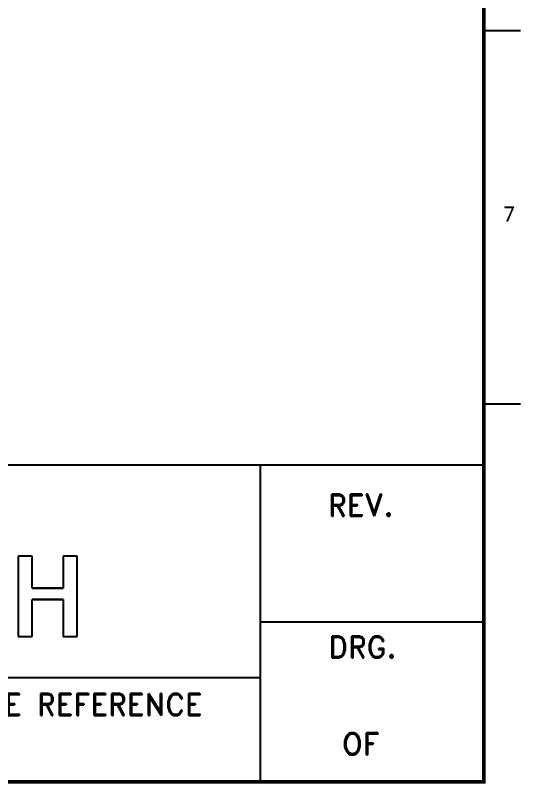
# Model space of a CAD drawing. Extents: x 0 to 594, y 5 to 421.
# Drawn here: x 525.1 to 594.4, y 4.8 to 110.2 of the extents above; entities that cross this region are included whole.
import ezdxf

# ---------------------------------------------------------------- set-up
doc = ezdxf.new("R2010")
doc.units = 0
doc.header["$MEASUREMENT"] = 0
doc.layers.add('BACKING', color=7, linetype='CONTINUOUS')
doc.styles.add('ROMAND', font='romand.shx', dxfattribs={"height": 0.23})
doc.styles.add('TITLE', font='romand.shx')

msp = doc.modelspace()

# ---------------------------------------------------------------- linework, layer by layer
at = {"layer": 'BACKING', "color": 7, "linetype": 'Continuous'}
for p, q in [((589.35, 108.13), (594.45, 108.13)), ((589.35, 56.91), (594.45, 56.91)), ((5, 48.54), (589.4, 48.54)), ((558.68, 48.54), (558.68, 5)), ((527.37, 35.98), (525.47, 35.98)), ((525.47, 35.98), (525.47, 24.97)), ((527.37, 35.98), (525.47, 35.98)), ((525.47, 35.98), (525.47, 24.97)), ((527.37, 31.58), (527.37, 35.98)), ((527.37, 31.58), (527.37, 35.98)), ((533.56, 35.98), (531.66, 35.98)), ((531.66, 35.98), (531.66, 31.58)), ((533.56, 35.98), (531.66, 35.98)), ((531.66, 35.98), (531.66, 31.58)), ((533.56, 24.97), (533.56, 35.98)), ((533.56, 24.97), (533.56, 35.98)), ((531.66, 31.58), (527.37, 31.58)), ((527.37, 31.58), (527.37, 31.58)), ((527.37, 31.58), (531.66, 31.58)), ((527.37, 24.97), (527.37, 30.04)), ((527.37, 30.04), (531.66, 30.04)), ((527.37, 24.97), (527.37, 30.04)), ((531.66, 30.04), (527.37, 30.04)), ((531.66, 30.04), (531.66, 24.97)), ((531.66, 30.04), (531.66, 24.97)), ((558.68, 26.97), (589.4, 26.97)), ((525.47, 24.97), (527.37, 24.97)), ((525.47, 24.97), (527.37, 24.97)), ((531.66, 24.97), (533.56, 24.97)), ((531.66, 24.97), (533.56, 24.97))]:
    msp.add_line(p, q, dxfattribs=at)
at = {"layer": 'BACKING', "color": 7, "linetype": 'Continuous', "const_width": 0.5, "flags": 128}
msp.add_lwpolyline([(5, 5), (589.4, 5), (589.4, 415.5), (5, 415.5)], close=True, dxfattribs=at)
at = {"layer": 'BACKING', "color": 7, "linetype": 'Continuous', "flags": 128}
msp.add_lwpolyline([(558.68, 19.27), (5, 19.27)], dxfattribs=at)

# ---------------------------------------------------------------- texts
at = {"layer": 'BACKING', "color": 7, "linetype": 'Continuous'}
for s, height, style, p in [('7', 2, 'ROMAND', (592.03, 81.95)), ('REV.', 3, 'TITLE', (568.02, 41.47)), ('DRG.', 3, 'TITLE', (568.05, 22, 0.5)), ('PIPELINE REFERENCE', 3, 'TITLE', (508.64, 14.12)), ('OF', 3, 'TITLE', (569.94, 8.72, 0.5))]:
    msp.add_text(s, height=height, dxfattribs=dict(at, style=style)).set_placement(p)

doc.saveas('drawing.dxf')
